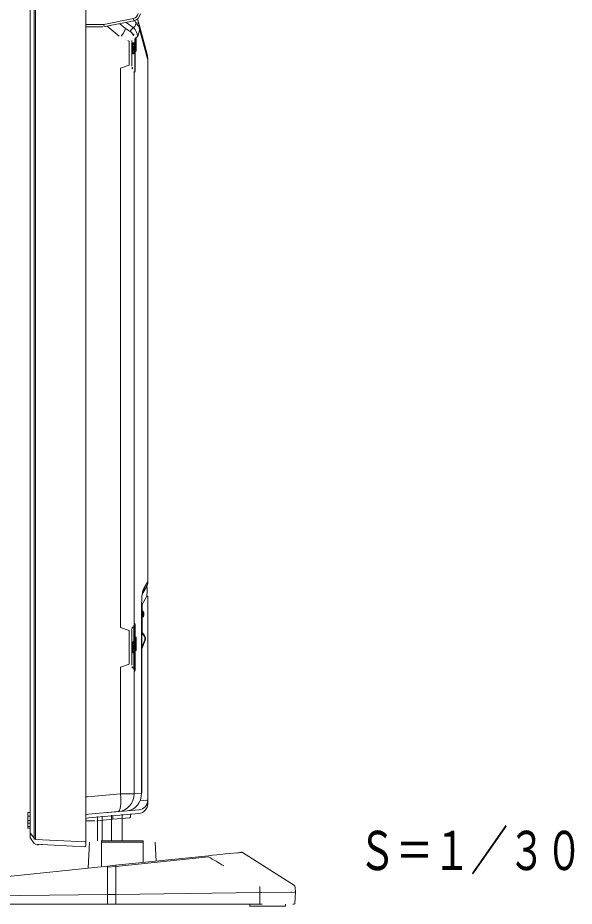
# Model space of a CAD drawing. Units: millimetres, scale not verified. Extents: x -63 to 62, y -57 to 57.
# Drawn here: x 33.17 to 48.8, y -4.72 to 20.22 of the extents above; entities that cross this region are included whole.
import ezdxf
from ezdxf.enums import TextEntityAlignment as Align

# ---------------------------------------------------------------- set-up
doc = ezdxf.new("R2010")
doc.units = ezdxf.units.MM
doc.header["$LTSCALE"] = 0.125
doc.layers.add('0-5_GAIKEI', color=1, linetype='Continuous', lineweight=18)
doc.layers.add('0-6_SUNPO', color=7, linetype='Continuous')
doc.styles.add('ＭＳ ゴシック', font='')
doc.styles.get('ＭＳ ゴシック').set_extended_font_data('MS Gothic')

msp = doc.modelspace()

# ---------------------------------------------------------------- linework, layer by layer
at = {"layer": '0-5_GAIKEI', "color": 7}
for p, q in [((35.0886, 25.2191), (35.0886, -2.9143)), ((33.5237, -2.6629), (33.5237, 24.9677)), ((36.584, 20.03), (36.5419, 20.1874)), ((36.8082, 19.1933), (36.584, 20.03)), ((36.8252, 4.3859), (36.8252, 19.0639)), ((36.8252, -1.7447), (36.8252, 3.9843)), ((36.8252, -1.7213), (36.8252, -0.3557)), ((36.8252, -1.7447), (36.8252, -1.8)), ((36.8252, -1.8447), (36.8252, -1.7447)), ((36.8252, -1.8447), (36.8252, -1.8)), ((35.1574, -2.235), (36.5818, -2.1104)), ((33.5237, -2.7871), (33.5237, -2.6629)), ((33.6331, -2.9539), (33.5297, -2.8062)), ((35.0552, -3.0476), (33.6732, -2.9753)), ((35.0886, -2.9143), (35.0886, -3.0143)), ((35.0552, -3.0476), (35.0552, -3.0476))]:
    msp.add_line(p, q, dxfattribs=at)
at = {"layer": '0-5_GAIKEI'}
for p, q in [((33.6331, -2.8106), (33.6331, 25.1154)), ((33.6714, 25.1154), (33.6714, -2.8106)), ((35.5945, 20.0317), (36.4204, 20.1989)), ((35.0886, 20.0317), (35.5945, 20.0317)), ((35.5678, 19.965), (35.0886, 19.965)), ((35.5945, 20.0317), (35.6011, 19.9659)), ((35.6809, 19.9811), (36.0235, 19.7047)), ((36.2002, 19.9211), (36.0366, 20.0531)), ((36.2154, 20.0893), (36.42, 19.9433)), ((36.8082, 19.1933), (36.5419, 20.1874)), ((36.8082, 19.1933), (36.5419, 20.1874)), ((36.8082, 19.1933), (36.5419, 20.1874)), ((36.8082, 19.1933), (36.5419, 20.1874)), ((36.8082, 19.1933), (36.5419, 20.1874)), ((36.42, 19.9433), (36.3278, 19.8476)), ((36.4282, 19.7542), (36.4116, 19.7369)), ((36.4148, 19.7233), (36.4314, 19.7406)), ((36.5956, 19.9029), (36.8204, 19.0639)), ((36.2676, 19.5777), (36.301, 19.5659)), ((36.3714, 19.582), (36.3731, 19.5818)), ((36.3764, 19.5816), (36.3775, 19.5817)), ((36.3775, 18.874), (36.3775, 19.5817)), ((36.435, 19.5164), (36.4152, 19.5164)), ((36.465, 19.6301), (36.4717, 19.6301)), ((36.4717, 19.6301), (36.476, 19.6346)), ((36.4717, 18.7903), (36.4717, 19.6301)), ((36.4758, 19.2948), (36.4758, 19.6281)), ((36.4874, 19.49), (36.4758, 19.5256)), ((36.4781, 19.6448), (36.4858, 19.6448)), ((36.4858, 19.6448), (36.5358, 19.6966)), ((36.4858, 19.6448), (36.5, 19.6448)), ((36.4874, 19.6281), (36.5023, 19.6281)), ((36.4874, 19.6281), (36.4874, 19.2948)), ((36.5023, 19.6281), (36.5023, 19.2948)), ((36.4152, 19.2064), (36.435, 19.2064)), ((36.5, 19.2781), (36.4782, 19.2781)), ((36.4874, 19.2948), (36.5023, 19.2948)), ((36.8252, 19.0639), (36.8204, 19.0639)), ((36.3921, 18.8208), (36.3921, 18.7903)), ((36.3921, 18.8208), (36.3956, 18.8208)), ((36.3921, 18.7903), (36.3956, 18.7903)), ((36.3956, 18.7903), (36.3956, 18.8208)), ((36.4534, 18.7072), (36.4392, 18.7072)), ((36.8252, 14.9836), (36.8252, 18.8155)), ((36.4436, 3.2175), (36.4436, 18.6906)), ((36.4436, 18.6906), (36.4578, 18.6906)), ((36.8252, 14.9836), (36.8252, 18.4619)), ((36.6946, 4.0881), (36.7872, 4.2486)), ((36.8204, 4.3819), (36.7277, 4.2214)), ((36.7872, 4.2486), (36.7895, 4.2525)), ((36.8252, 4.3859), (36.8204, 4.3819)), ((36.6535, 3.7547), (36.6535, 2.8787)), ((36.6561, 3.7547), (36.6535, 3.7547)), ((36.6561, 2.8787), (36.6561, 3.7547)), ((36.6677, 3.7547), (36.6561, 3.7547)), ((36.8252, 3.9843), (36.8003, 3.9843)), ((36.6751, 3.5726), (36.6561, 3.5742)), ((36.6751, 3.5726), (36.6751, 3.4834)), ((36.6561, 3.3925), (36.6751, 3.3942)), ((36.6677, 2.9617), (36.6677, 3.3935)), ((36.6751, 3.4834), (36.6751, 3.3942)), ((36.3701, 3.0341), (36.3748, 3.0339)), ((36.3748, 3.0339), (36.3775, 3.0341)), ((36.3775, 2.0593), (36.3775, 3.0341)), ((36.3921, 3.1178), (36.3921, 3.0873)), ((36.3921, 3.1178), (36.3956, 3.1178)), ((36.3956, 3.0873), (36.3921, 3.0873)), ((36.4392, 3.2009), (36.4534, 3.2009)), ((36.4578, 3.2175), (36.4436, 3.2175)), ((36.4717, 3.1178), (36.465, 3.1178)), ((36.4717, 1.9756), (36.4717, 3.1178)), ((36.8252, 2.1204), (36.8252, 3.0179)), ((36.4758, 2.48), (36.4758, 2.8134)), ((36.4874, 2.7815), (36.4758, 2.7614)), ((36.4874, 2.7675), (36.4758, 2.7474)), ((36.4782, 2.83), (36.5, 2.83)), ((36.4874, 2.8134), (36.5023, 2.8134)), ((36.4874, 2.8134), (36.4874, 2.48)), ((36.5023, 2.8134), (36.5023, 2.48)), ((36.6561, 2.8787), (36.6535, 2.8787)), ((36.7218, 2.8973), (36.6561, 2.9756)), ((36.7083, 2.886), (36.6561, 2.9482)), ((36.7211, 2.8967), (36.7218, 2.8973)), ((36.435, 2.7017), (36.4152, 2.7017)), ((36.4758, 2.6737), (36.4874, 2.6937)), ((36.4874, 2.6604), (36.4758, 2.6404)), ((36.4758, 2.628), (36.4874, 2.6481)), ((36.4758, 2.5059), (36.4874, 2.526)), ((36.6522, 2.563), (36.6522, -1.5456)), ((36.6522, 2.563), (36.6548, 2.563)), ((36.6548, 2.5553), (36.7309, 2.7309)), ((36.7462, 2.7242), (36.6548, 2.5134)), ((36.6548, 2.5111), (36.747, 2.7239)), ((36.7462, 2.7242), (36.7309, 2.7309)), ((36.7462, 2.7242), (36.747, 2.7239)), ((36.4152, 2.3917), (36.435, 2.3917)), ((36.5, 2.4634), (36.4782, 2.4634)), ((36.4874, 2.48), (36.5023, 2.48)), ((36.3921, 2.0061), (36.3921, 1.9756)), ((36.3921, 2.0061), (36.3956, 2.0061)), ((36.3921, 1.9756), (36.3956, 1.9756)), ((36.4314, 1.9756), (36.465, 1.9756)), ((36.4534, 1.8925), (36.4392, 1.8925)), ((36.4436, -1.5639), (36.4436, 1.8758)), ((36.4436, 1.8758), (36.4578, 1.8758)), ((36.4717, 1.9756), (36.465, 1.9756)), ((35.0886, -1.6449), (35.1344, -1.6449)), ((36.061, -1.5639), (35.1344, -1.6449)), ((36.061, -1.5639), (36.4436, -1.5639)), ((36.6522, -1.5456), (36.4436, -1.5639)), ((36.8003, -1.7447), (36.6113, -1.7613)), ((36.8252, -1.7447), (36.8003, -1.7447)), ((36.8252, -1.7447), (36.8252, -1.7213)), ((33.457, -2.0849), (33.5237, -2.0849)), ((33.457, -2.0849), (33.457, -2.1898)), ((33.457, -2.1898), (33.457, -2.3109)), ((33.457, -2.1898), (33.5237, -2.1898)), ((35.1574, -2.135), (35.9921, -2.062)), ((35.412, -2.1986), (35.412, -2.8855)), ((35.412, -2.8855), (35.412, -2.1986)), ((35.543, -2.8848), (35.543, -2.1871)), ((35.6285, -2.0938), (35.7159, -2.0861)), ((35.8088, -2.8848), (35.8088, -2.1638)), ((35.8436, -2.2624), (35.8436, -2.175)), ((36.3221, -2.2364), (35.8449, -2.2781)), ((35.9921, -2.062), (36.2459, -2.0398)), ((36.1087, -2.1376), (36.1087, -2.8848)), ((36.342, -2.1314), (36.3373, -2.2207)), ((36.3422, -2.1313), (36.4102, -2.1254)), ((33.457, -2.3109), (33.5237, -2.3109)), ((33.457, -2.3109), (33.457, -2.382)), ((33.457, -2.382), (33.457, -2.4767)), ((33.457, -2.382), (33.5237, -2.382)), ((33.457, -2.4767), (33.5237, -2.4767)), ((33.457, -2.4767), (33.5237, -2.4767)), ((33.457, -2.4767), (33.457, -2.4767)), ((33.457, -2.4767), (33.457, -2.5287)), ((35.3377, -2.32), (35.0886, -2.32)), ((35.8449, -2.2781), (35.3958, -2.3174)), ((35.8435, -2.2624), (35.8449, -2.2781)), ((33.457, -2.5287), (33.5237, -2.5287)), ((33.457, -2.529), (33.5237, -2.529)), ((33.5237, -2.6629), (33.5297, -2.6629)), ((33.5297, -2.6629), (33.6331, -2.8106)), ((33.6331, -2.8106), (33.6714, -2.8106)), ((33.6732, -2.9753), (33.6714, -2.9752)), ((33.6732, -2.8421), (35.0552, -2.9145)), ((35.0552, -2.9143), (35.0886, -2.9143)), ((35.1485, -3.6497), (35.1866, -2.9224)), ((35.1866, -2.9224), (35.1869, -2.9194)), ((35.1867, -2.9224), (35.1867, -2.9226)), ((35.1868, -2.9209), (35.1869, -2.9192)), ((36.6987, -2.8848), (35.5218, -2.8848)), ((35.5219, -2.8853), (35.5219, -2.8848)), ((35.5219, -2.8854), (35.5219, -2.8853)), ((35.5219, -2.9164), (35.5219, -2.8854)), ((35.5219, -3.611), (35.5219, -2.9164)), ((36.6986, -2.9164), (35.5219, -2.9164)), ((36.6986, -2.8854), (36.6986, -2.8848)), ((36.6986, -2.9164), (36.6986, -2.8854)), ((36.6986, -3.489), (36.6986, -2.9164)), ((37.0337, -2.9209), (37.0336, -2.9192)), ((37.0339, -2.9224), (37.0336, -2.9194)), ((37.0337, -2.9219), (37.0337, -2.9209)), ((37.0338, -2.9227), (37.0337, -2.9219)), ((37.0616, -3.4513), (37.0339, -2.9224)), ((33.7437, -2.9956), (33.737, -2.9953)), ((39.4631, -3.2023), (39.464, -3.2022)), ((39.464, -3.2022), (39.464, -3.2022)), ((39.4667, -3.2021), (39.4658, -3.2021)), ((39.472, -3.2024), (39.4667, -3.202)), ((39.4705, -3.2022), (39.4694, -3.2021)), ((39.472, -3.2024), (39.4705, -3.2022)), ((39.4844, -3.2073), (39.4853, -3.2072)), ((40.9227, -4.1195), (39.4844, -3.2073)), ((40.9227, -4.1194), (39.4851, -3.2072)), ((39.5112, -3.2237), (39.511, -3.2236)), ((39.5113, -3.2237), (39.5111, -3.2236)), ((39.5113, -3.2237), (39.5112, -3.2237)), ((35.9234, -3.5694), (38.5279, -3.2993)), ((35.9269, -3.6008), (38.5315, -3.3305)), ((38.5279, -3.2993), (38.528, -3.2998)), ((38.528, -3.2998), (38.528, -3.2999)), ((39.0494, -3.2452), (39.0516, -3.2452)), ((39.0516, -3.2452), (39.0527, -3.2454)), ((39.0516, -3.2452), (39.0527, -3.2454)), ((29.1713, -4.2695), (35.6916, -3.5934)), ((35.6916, -3.5934), (35.9234, -3.5694)), ((35.6943, -3.6248), (35.6933, -4.377)), ((35.6943, -3.6248), (35.9269, -3.6008)), ((35.9269, -3.6008), (35.9269, -4.3742)), ((39.9743, -4.1653), (39.975, -4.3261)), ((40.9685, -4.1926), (40.9683, -4.1905)), ((40.9688, -4.196), (40.9683, -4.1905)), ((40.9688, -4.196), (40.9685, -4.1926)), ((40.9686, -4.1934), (40.9685, -4.1926)), ((40.9689, -4.1961), (40.9688, -4.1956)), ((40.9688, -4.1961), (40.9688, -4.196)), ((40.9689, -4.1961), (40.969, -4.1987)), ((40.969, -4.1986), (40.969, -4.1986)), ((40.969, -4.1987), (40.9751, -4.3142)), ((35.6935, -4.387), (35.9273, -4.3842)), ((35.6946, -4.6387), (35.6943, -4.387)), ((35.9255, -4.6387), (35.9255, -4.3842)), ((39.9723, -4.3361), (35.9273, -4.3842)), ((39.9723, -4.3361), (39.9849, -4.336)), ((39.9771, -4.6387), (39.9771, -4.3361)), ((39.9849, -4.336), (40.0328, -4.3354)), ((40.0331, -4.3352), (40.9571, -4.3243)), ((40.8746, -4.3254), (40.8483, -4.3257)), ((40.8752, -4.3254), (40.8746, -4.3254)), ((40.8755, -4.3254), (40.8755, -4.3254)), ((40.9554, -4.3244), (40.9422, -4.3246)), ((40.956, -4.3244), (40.9554, -4.3244)), ((40.972, -4.3142), (40.9585, -4.6385)), ((35.6952, -4.6609), (29.1672, -4.6609)), ((35.9255, -4.6609), (35.6952, -4.6609)), ((39.9772, -4.6609), (35.9255, -4.6609)), ((39.6919, -4.6609), (39.6919, -4.7176)), ((40.6919, -4.7176), (39.6919, -4.7176)), ((40.0352, -4.6609), (39.9772, -4.6609)), ((40.6919, -4.6605), (40.6919, -4.6607)), ((40.6919, -4.6607), (40.6919, -4.7176)), ((40.9014, -4.6609), (40.8998, -4.6609)), ((40.9003, -4.6608), (40.9006, -4.6608)), ((40.9014, -4.6609), (40.9024, -4.6609)), ((40.9024, -4.6609), (40.9044, -4.6608)), ((40.9047, -4.6609), (40.9024, -4.6609)), ((40.9044, -4.6608), (40.9055, -4.6607)), ((40.9044, -4.6608), (40.9052, -4.6608)), ((40.9051, -4.6609), (40.9047, -4.6609)), ((40.9052, -4.6609), (40.9051, -4.6609)), ((40.9372, -4.6608), (40.9052, -4.6608)), ((40.9352, -4.6609), (40.9052, -4.6609))]:
    msp.add_line(p, q, dxfattribs=at)
for points in [[(36.4204, 20.1989), (36.4337, 20.1335), (35.6338, 19.9716)], [(36.301, 19.5659), (36.301, 18.8902), (36.061, 18.8056), (36.061, 3.1025), (36.301, 3.0179), (36.301, 2.0755), (36.061, 1.9909), (36.061, -1.5639)], [(36.465, 19.6301), (36.465, 18.7903), (36.4717, 18.7903)], [(36.4791, 19.6448), (36.4874, 19.6191), (36.4791, 19.6448)], [(36.3775, 18.874), (36.3748, 18.8742), (36.3701, 18.874)], [(36.8252, 14.63), (36.8252, 14.9836), (36.8252, 18.8155)], [(36.6677, 3.5732), (36.6677, 3.7547), (36.8003, 3.9843)], [(36.7042, 3.5487), (36.7042, 3.4834), (36.7042, 3.418)], [(36.3956, 3.0873), (36.3956, 3.1178), (36.4314, 3.1178), (36.4314, 2.7017)], [(36.4314, 3.1178), (36.465, 3.1178), (36.465, 1.9756)], [(36.6561, 2.9741), (36.7211, 2.8967), (36.7083, 2.886)], [(36.6522, -1.5456), (36.6548, -1.5456), (36.6548, 2.563)], [(36.4314, 2.3917), (36.4314, 1.9756), (36.3956, 1.9756), (36.3956, 2.0061)], [(36.3775, 2.0593), (36.3748, 2.0595), (36.3701, 2.0593)], [(35.7159, -2.0861), (36.2459, -2.0398), (36.5818, -2.0104)], [(33.457, -2.5287), (33.457, -2.5287), (33.457, -2.529)], [(33.8596, -2.985), (33.8348, -2.985), (33.8341, -2.9837)], [(35.6935, -4.387), (29.1663, -4.4646), (29.1663, -4.4646)]]:
    msp.add_lwpolyline(points, dxfattribs=at)
for centre, radius, start, end in [((36.3874, 20.3622), 0.1667, 281.44544, 352.59901), ((36.3874, 20.3622), 0.2333, 281.44544, 352.59901), ((36.5586, 4.3859), 0.2667, 330, 0), ((37.2719, 3.7547), 0.6667, 150, 153.06449), ((37.536, 3.7547), 0.9333, 150, 154.12778), ((36.6722, 3.5393), 0.0333, 16.25703, 85), ((36.4802, 3.4834), 0.2333, 0, 16.25703), ((36.6722, 3.4274), 0.0333, 275, 343.74297), ((36.4802, 3.4834), 0.2333, 343.74297, 0), ((1486.8192, -3.2827), 1450.1788, 179.75657, 179.76904), ((782.7888, -0.3469), 746.1397, 179.75231, 179.77655), ((36.5941, 2.7902), 0.1491, 336.56505, 40), ((36.5941, 2.7902), 0.1658, 336.56505, 40), ((36.5941, 2.7902), 0.1667, 336.56505, 40), ((36.5586, -1.7447), 0.2667, 275, 0), ((35.1719, -2.301), 0.1667, 95, 120), ((36.3206, -2.2198), 0.0167, 274.99999, 356.95841), ((33.7379, -2.9787), 0.0167, 177, 267), ((33.7446, -2.979), 0.0167, 267, 357), ((-27.629, 636.0804), 642.7939, 275.9074, 275.99148), ((43.2337, -36.9724), 33.9726, 96.33635, 96.65578), ((39.4665, -3.2354), 0.0333, 57.56274, 90.74449), ((39.4932, -3.2517), 0.0333, 55.48223, 57.60052), ((60.3463, 33.3646), 42.6898, 239.26901, 239.93748), ((40.8692, -4.2039), 0.1, 28.47207, 57.61944), ((40.8692, -4.2039), 0.1, 4.46761, 28.47207), ((40.9552, -4.3144), 0.01, 280.62763, 0.681), ((40.9352, -4.6375), 0.0233, 275.00032, 357.63051)]:
    msp.add_arc(centre, radius, start, end, dxfattribs=at)
at = {"layer": '0-5_GAIKEI', "color": 7}
for centre, radius, start, end in [((36.3252, 19.0639), 0.5, 0, 15), ((36.5586, -1.8447), 0.2667, 275, 0), ((35.1719, -2.401), 0.1667, 95, 120), ((33.557, -2.7871), 0.0333, 180, 214.97839), ((33.674, -2.9252), 0.05, 214.97839, 267), ((35.0552, -3.0143), 0.0333, 270, 0)]:
    msp.add_arc(centre, radius, start, end, dxfattribs=at)
at = {"layer": '0-5_GAIKEI'}
for centre, major_axis, ratio, start_param, end_param in [((36.1186, 20.9577), (-0.311, 1.0126), 0.207613, 3.0973044, 3.5634717), ((35.96, 21.071), (-0.6087, 1.2505), 0.048856, 3.7867943, 3.8504884), ((36.2621, 19.9437), (0.322, 0.0863), 0.382911, 0, 0.7167168), ((36.2655, 19.9029), (-0.3302, 0.0457), 0.698093, 3.3372117, 4.0717368), ((36.106, 19.7147), (0.0174, 0.0644), 0.267704, 1.7468615, 1.8458163), ((35.986, 19.6745), (0.2093, 0.2594), 0.176845, 4.9822929, 6.0803556), ((36.1628, 19.9972), (-0.1652, 0.1495), 0.150007, 1.9326324, 3.1369096), ((36.1135, 19.601), (-0.24, 0.2313), 0.980097, 4.3432883, 4.7629368), ((36.3817, 19.7233), (-0.0236, 0.0236), 0.980111, 3.9370352, 4.3615819), ((36.2057, 19.6966), (-0.24, 0.2313), 0.980097, 3.9184639, 4.7629368), ((36.3984, 19.7406), (-0.0236, 0.0236), 0.980111, 3.9370352, 4.3615819), ((36.4487, 20.9577), (-0.0682, 1.2711), 0.128154, 3.2604968, 3.726664), ((36.4119, 19.3614), (0, 0.1517), 0.139173, 0.7114082, 2.4392039), ((36.363, 19.6269), (-0.0333, 0.0012), 0.251647, 3.2858937, 3.6242784), ((36.4152, 19.3614), (0, -0.155), 0.139173, 3.1415927, 6.2831853), ((36.435, 19.3614), (0, 0.155), 0.139173, 6.2831853, 9.4250192), ((36.4383, 19.3614), (0, 0.1517), 0.139173, 0.5162406, 2.6342386), ((36.4383, 19.3614), (0, 0.1517), 0.139173, 0, 0.5162406), ((36.4383, 19.3614), (0, 0.1517), 0.139173, 5.6200703, 6.2831853), ((36.4383, 19.3614), (0, 0.1517), 0.139173, 3.8944849, 5.6200703), ((36.4782, 19.6281), (0, 0.0167), 0.139173, 1.1703181, 1.5707963), ((36.4851, 19.6281), (0, 0.0167), 0.139173, 4.712389, 6.2831853), ((36.5, 19.6281), (0, 0.0167), 0.139173, 4.712389, 6.2831853), ((36.4383, 19.3614), (0, 0.1517), 0.139173, 2.6342386, 3.8944849), ((36.4383, 19.3614), (0, -0.06), 0.139173, 3.1415927, 6.2831853), ((36.4383, 19.3614), (0, 0.06), 0.139173, 3.1415927, 6.2831853), ((36.4782, 19.2948), (0, 0.0167), 0.139173, 1.5707963, 3.1415927), ((36.4851, 19.2948), (0, 0.0167), 0.139173, 3.1415927, 4.712389), ((36.5, 19.2948), (0, 0.0167), 0.139173, 3.1415927, 4.712389), ((36.3252, 19.0639), (0.483, 0.1294), 0.878798, 5.9872353, 6.2831853), ((36.4106, 18.6906), (0, 0.0333), 0.990268, 4.712389, 5.2347038), ((36.4534, 18.7903), (0, 0.0831), 0.139173, 3.1415927, 4.712389), ((36.4248, 18.6906), (0, 0.0333), 0.990268, 4.712389, 5.2347038), ((36.4578, 18.7903), (0, 0.0998), 0.139173, 3.1415927, 4.712389), ((36.5586, 2.5192), (0.2397, 1.7415), 0.04207, 5.7178219, 6.3861068), ((36.8907, 2.637), (-0.1625, 1.5634), 0.111652, 0.3278119, 0.5819055), ((37.2719, 3.7547), (-0.5774, 0.3333), 0.731317, 0.0772368, 0.0838703), ((36.4165, 4.1114), (-0.2606, 0.0565), 0.833519, 3.1418725, 3.3962367), ((37.2719, 3.7547), (-0.5774, 0.3333), 0.731317, 6.2831853, 6.3604221), ((36.4321, 4.162), (-0.2399, 0.1164), 0.95185, 3.2088956, 3.6128173), ((36.7125, 3.7547), (0, 0.4237), 0.139173, 0.27946, 0.5703536), ((36.4636, 4.2214), (-0.2309, 0.1333), 0.962693, 3.1415927, 3.6818092), ((36.7125, 3.7547), (0, 0.4237), 0.139173, 1.1360676, 1.5707963), ((37.2719, 3.7547), (-0.5774, 0.3333), 0.731317, 0.5870483, 0.6682849), ((36.3949, 3.9332), (-0.2661, 0.0172), 0.417066, 3.1416404, 3.295324), ((36.3445, 3.0341), (-0.0123, 0.031), 0.98876, 4.3382772, 5.4217817), ((36.5964, 3.1178), (0, 0.1667), 0.990268, 1.0484815, 1.5707963), ((36.4106, 3.2175), (0, 0.0333), 0.990268, 4.1900742, 4.712389), ((36.4248, 3.2175), (0, 0.0333), 0.990268, 4.1900742, 4.712389), ((36.4534, 3.1178), (0, 0.0831), 0.139173, 4.712389, 6.2831853), ((36.4578, 3.1178), (0, 0.0998), 0.139173, 4.712389, 6.2831853), ((36.4782, 2.8134), (0, 0.0167), 0.139173, 0, 1.5707963), ((36.4851, 2.8134), (0, 0.0167), 0.139173, 4.712389, 6.2831853), ((36.5, 2.8134), (0, 0.0167), 0.139173, 4.712389, 6.2831853), ((36.4119, 2.5467), (0, 0.1517), 0.139173, 0.7114082, 2.4392039), ((36.4152, 2.5467), (0, -0.155), 0.139173, 3.1415927, 6.2831853), ((36.435, 2.5467), (0, 0.155), 0.139173, 6.2831853, 9.4250192), ((36.4383, 2.5467), (0, 0.1517), 0.139173, 0.5162406, 2.6342386), ((36.4383, 2.5467), (0, 0.1517), 0.139173, 6.2831853, 6.7994259), ((36.4383, 2.5467), (0, -0.06), 0.139173, 3.1415927, 6.2831853), ((36.4383, 2.5467), (0, 0.1517), 0.139173, 5.6200703, 6.2831853), ((36.4383, 2.5467), (0, 0.06), 0.139173, 3.1415927, 6.2831853), ((36.4383, 2.5467), (0, 0.1517), 0.139173, 3.8944849, 5.6200703), ((37.0933, 2.212), (-0.5903, 0.3408), 0.731317, 0.0677071, 0.1286492), ((36.4383, 2.5467), (0, 0.1517), 0.139173, 2.6342386, 3.8944849), ((36.4782, 2.48), (0, 0.0167), 0.139173, 1.5707963, 3.1415927), ((36.4851, 2.48), (0, 0.0167), 0.139173, 3.1415927, 4.712389), ((36.5, 2.48), (0, 0.0167), 0.139173, 3.1415927, 4.712389), ((36.5964, 1.9756), (0, 0.1667), 0.990268, 1.5707963, 2.0931111), ((36.4106, 1.8758), (0, 0.0333), 0.990268, 4.712389, 5.2347038), ((36.4534, 1.9756), (0, 0.0831), 0.139173, 3.1415927, 4.712389), ((36.4248, 1.8758), (0, 0.0333), 0.990268, 4.712389, 5.2347038), ((36.4578, 1.9756), (0, 0.0998), 0.139173, 3.1415927, 4.712389), ((35.9485, -1.5639), (-0.0436, 0.4981), 0.224138, 3.1415927, 4.6927819), ((35.9485, -1.5639), (-0.0436, 0.4981), 0.990195, 3.1415927, 4.6259739), ((36.2071, -1.5413), (-0.0209, 0.4997), 0.889863, 3.1820608, 4.666442), ((33.557, -2.4092), (0.0268, 0.3974), 0.033286, 2.2655199, 3.1002679), ((33.9274, -2.9385), (-0.218, 0.286), 0.694634, 0.6774935, 0.796224), ((33.9274, -2.9385), (0.2949, 0.0139), 0.090892, 3.0802265, 3.198957), ((33.9248, -2.9385), (-0.1965, 0.2624), 0.609477, 0.6831971, 0.8019276), ((35.695, -3.6265), (-0.0034, 0.0332), 0.017857, 6.2831853, 7.7994892), ((35.9269, -3.6025), (-0.0034, 0.0332), 0.005405, 4.7644694, 6.2831853), ((35.6934, -4.377), (-0.00012, 0.01), 0.022761, 1.5707963, 3.1415927), ((40.0219, -4.3254), (-0.00012, 0.01), 0.074222, 3.1415927, 3.3065449), ((35.6952, -4.6375), (0, 0.0233), 0.023069, 1.6231562, 3.1415927), ((40.0245, -4.6375), (0, 0.0233), 0.074212, 3.2662249, 3.3051051)]:
    msp.add_ellipse(centre, major_axis=major_axis, ratio=ratio, start_param=start_param, end_param=end_param, dxfattribs=at)

# ---------------------------------------------------------------- texts
at = {"layer": '0-6_SUNPO', "style": 'ＭＳ ゴシック', "width": 0.7}
msp.add_text('Ｓ＝１／３０', height=1.1, dxfattribs=at).set_placement((42.7438, -4.0321), align=Align.BOTTOM_LEFT)

doc.saveas('drawing.dxf')
